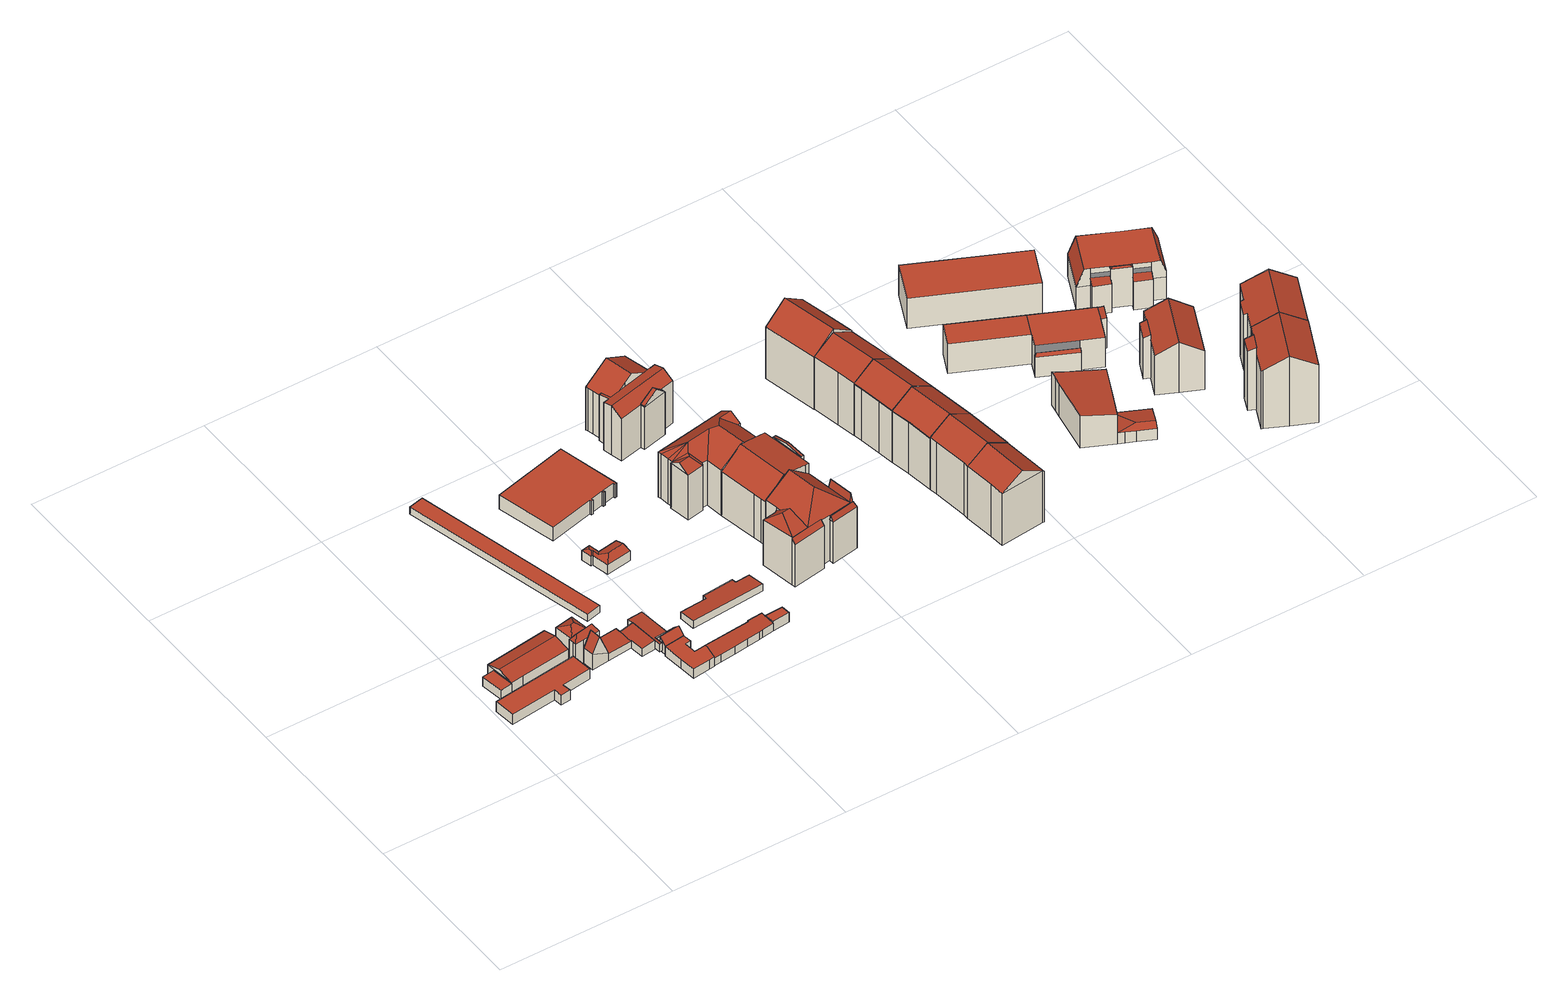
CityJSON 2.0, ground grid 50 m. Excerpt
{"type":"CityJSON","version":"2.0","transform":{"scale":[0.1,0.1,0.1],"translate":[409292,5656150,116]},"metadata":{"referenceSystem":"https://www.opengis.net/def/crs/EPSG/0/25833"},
"CityObjects":{
"building1":{"type":"Building","attributes":{"Gemeindeschluessel":14612000,"Dachorientierung":0,"MittlereTraufHoehe":120.56,"ObjektHoehe":3,"BodenHoehe":117.56,"Geometrietyp2DReferenz":"3000","BezugspunktDach":"2000","AbsoluteHoehe":120.56,"Dachflaeche":22.04,"measuredHeight":3,"function":"31001_9998","storeysAboveGround":1},"geometry":[{"type":"MultiSurface","lod":"2","boundaries":[[[0,1,2,3]],[[3,2,4,5]],[[2,1,6,4]],[[1,0,7,6]],[[0,3,5,7]],[[5,4,6,7]]],"semantics":{"surfaces":[{"type":"RoofSurface"},{"type":"WallSurface"},{"type":"GroundSurface"}],"values":[0,1,1,1,1,2]}}]},
"building2":{"type":"Building","attributes":{"Dachtyp_tdc":"tdcPolyFlatRoof","Gemeindeschluessel":14612000,"Dachneigung":0,"QualitaetDacherkennung":81,"Geometrietyp2DReferenz":"3000","measuredHeight":3.17,"function":"31001_9998","roofType":"1000"},"geometry":[{"type":"Solid","lod":"2","boundaries":[[[[8,9,10,11]],[[9,12,13,10]],[[12,14,15,13]],[[14,16,17,15]],[[16,18,19,17]],[[18,20,21,19]],[[20,22,23,21]],[[22,24,25,23]],[[24,8,11,25]],[[24,22,20,18,16,14,12,9,8]],[[11,10,13,15,17,19,21,23,25]]]],"semantics":{"surfaces":[{"type":"WallSurface"},{"type":"RoofSurface"},{"type":"GroundSurface"}],"values":[[0,0,0,0,0,0,0,0,0,1,2]]}}]},
"building3":{"type":"Building","attributes":{"Dachtyp_tdc":"tdcGableRoof","Gemeindeschluessel":14612000,"Dachneigung":13.73,"QualitaetDacherkennung":80,"Geometrietyp2DReferenz":"3000","measuredHeight":4.28,"function":"31001_9998","roofType":"3100"},"geometry":[{"type":"Solid","lod":"2","boundaries":[[[[26,27,28,29]],[[27,30,31,28]],[[30,32,33,31]],[[32,34,35,33]],[[34,26,29,35]],[[36,37,38,39]],[[38,37,32,30,27]],[[32,37,36,34]],[[26,39,38,27]],[[34,36,39,26]],[[29,28,31,33,35]]]],"semantics":{"surfaces":[{"type":"WallSurface"},{"type":"RoofSurface"},{"type":"GroundSurface"}],"values":[[0,0,0,0,0,1,1,0,0,0,2]]}}]},
"building4":{"type":"Building","attributes":{"Gemeindeschluessel":14612000,"Dachneigung":65.28,"Dachorientierung":80.06,"MittlereTraufHoehe":123.92,"QualitaetDacherkennung":38,"ObjektHoehe":8.04,"BodenHoehe":117.22,"Geometrietyp2DReferenz":"3000","AbsoluteHoehe":125.25,"Dachflaeche":34.83,"measuredHeight":8.04,"function":"31001_9998","roofType":"3200","storeysAboveGround":3},"geometry":[{"type":"MultiSurface","lod":"2","boundaries":[[[40,41,42,43]],[[41,44,45,42]],[[44,46,47,45]],[[46,40,43,47]],[[44,41,48]],[[40,46,49]],[[41,40,49,48]],[[46,44,48,49]],[[43,42,45,47]]],"semantics":{"surfaces":[{"type":"WallSurface"},{"type":"RoofSurface"},{"type":"GroundSurface"}],"values":[0,0,0,0,1,1,1,1,2]}}]},
"building5":{"type":"Building","attributes":{"Dachtyp_tdc":"tdcGableRoof","Gemeindeschluessel":14612000,"Dachneigung":68.19,"QualitaetDacherkennung":13,"Geometrietyp2DReferenz":"3000","measuredHeight":9.44,"function":"31001_9998","roofType":"3100"},"geometry":[{"type":"Solid","lod":"2","boundaries":[[[[50,51,52,53]],[[51,54,55,52]],[[54,56,57,55]],[[56,50,53,57]],[[54,51,58]],[[50,56,59]],[[51,50,59,58]],[[56,54,58,59]],[[53,52,55,57]]]],"semantics":{"surfaces":[{"type":"WallSurface"},{"type":"RoofSurface"},{"type":"GroundSurface"}],"values":[[0,0,0,0,0,0,1,1,2]]}}]},
"building6":{"type":"Building","attributes":{"Gemeindeschluessel":14612000,"Geometrietyp2DReferenz":"3000","function":"31001_9998","roofType":"9999"},"children":["building6-1","building6-2","building6-3"]},
"building6-1":{"type":"BuildingPart","attributes":{"Dachtyp_tdc":"tdcPolyFlatRoof","Dachneigung":7.35,"QualitaetDacherkennung":72,"Geometrietyp2DReferenz":"3000","measuredHeight":2.88,"roofType":"2100"},"parents":["building6"],"geometry":[{"type":"MultiSurface","lod":"2","boundaries":[[[60,61,62,63]],[[61,64,65,62]],[[66,67,68,69]],[[67,70,71,68]],[[70,60,63,71]],[[70,67,66,72,64,61,60]],[[63,62,69,68,71]]],"semantics":{"surfaces":[{"type":"WallSurface"},{"type":"RoofSurface"},{"type":"GroundSurface"}],"values":[0,0,0,0,0,1,2]}}]},
"building6-2":{"type":"BuildingPart","attributes":{"Dachtyp_tdc":"tdcFreeFormRoof","Dachneigung":56.09,"QualitaetDacherkennung":10,"Geometrietyp2DReferenz":"3000","measuredHeight":9.53,"roofType":"5000"},"parents":["building6"],"geometry":[{"type":"MultiSurface","lod":"2","boundaries":[[[73,74,57,75,76]],[[74,77,78,57]],[[77,79,80,78]],[[79,81,82,80]],[[81,83,84,82]],[[83,85,86,87,84]],[[81,79,77,88]],[[77,74,73,89,88]],[[73,85,89]],[[85,83,81,88,89]],[[75,57,78,80,82,84,87]]],"semantics":{"surfaces":[{"type":"WallSurface"},{"type":"RoofSurface"},{"type":"GroundSurface"}],"values":[0,0,0,0,0,0,1,1,1,1,2]}}]},
"building6-3":{"type":"BuildingPart","attributes":{"Dachtyp_tdc":"tdcPolyFlatRoof","Dachneigung":5.74,"QualitaetDacherkennung":85,"Geometrietyp2DReferenz":"3000","measuredHeight":2.87,"roofType":"2100"},"parents":["building6"],"geometry":[{"type":"MultiSurface","lod":"2","boundaries":[[[86,90,91,87]],[[90,92,93,91]],[[92,94,95,93]],[[94,96,66,69,95]],[[65,97,52,62]],[[97,98,53,52]],[[98,76,75,53]],[[76,98,97,65,72,96,94,92,90,86]],[[87,91,93,95,69,62,52,53,75]]],"semantics":{"surfaces":[{"type":"WallSurface"},{"type":"RoofSurface"},{"type":"GroundSurface"}],"values":[0,0,0,0,0,0,0,1,2]}}]},
"building7":{"type":"Building","attributes":{"Dachtyp_tdc":"tdcPolyFlatRoof","Gemeindeschluessel":14612000,"Dachneigung":0,"QualitaetDacherkennung":93,"Geometrietyp2DReferenz":"3000","measuredHeight":2.34,"function":"31001_2000","roofType":"1000"},"geometry":[{"type":"Solid","lod":"2","boundaries":[[[[99,100,101,102]],[[100,103,104,101]],[[103,105,106,104]],[[105,99,102,106]],[[105,103,100,99]],[[102,101,104,106]]]],"semantics":{"surfaces":[{"type":"WallSurface"},{"type":"RoofSurface"},{"type":"GroundSurface"}],"values":[[0,0,0,0,1,2]]}}]},
"building8":{"type":"Building","attributes":{"Gemeindeschluessel":14612000,"Dachorientierung":0,"MittlereTraufHoehe":119.45,"ObjektHoehe":3,"BodenHoehe":116.45,"Geometrietyp2DReferenz":"3000","BezugspunktDach":"2000","AbsoluteHoehe":119.45,"Dachflaeche":62.21,"measuredHeight":3,"function":"31001_9998","storeysAboveGround":1},"geometry":[{"type":"MultiSurface","lod":"2","boundaries":[[[107,108,109,110,111,112,113,114,115,116]],[[116,115,117,118]],[[115,114,119,117]],[[114,113,120,119]],[[113,112,121,120]],[[112,111,122,121]],[[111,110,123,122]],[[110,109,124,123]],[[109,108,125,124]],[[108,107,126,125]],[[107,116,118,126]],[[118,117,119,120,121,122,123,124,125,126]]],"semantics":{"surfaces":[{"type":"RoofSurface"},{"type":"WallSurface"},{"type":"GroundSurface"}],"values":[0,1,1,1,1,1,1,1,1,1,1,2]}}]},
"building9":{"type":"Building","attributes":{"Dachtyp_tdc":"tdcPolyFlatRoof","Gemeindeschluessel":14612000,"Dachneigung":5,"QualitaetDacherkennung":80,"Geometrietyp2DReferenz":"3000","measuredHeight":2.47,"function":"31001_9998","roofType":"2100"},"geometry":[{"type":"Solid","lod":"2","boundaries":[[[[127,128,129,130]],[[128,131,132,129]],[[131,133,134,132]],[[133,135,136,134]],[[135,137,138,136]],[[137,139,140,138]],[[139,141,142,140]],[[141,127,130,142]],[[141,139,137,135,133,131,128,127]],[[130,129,132,134,136,138,140,142]]]],"semantics":{"surfaces":[{"type":"WallSurface"},{"type":"RoofSurface"},{"type":"GroundSurface"}],"values":[[0,0,0,0,0,0,0,0,1,2]]}}]},
"building10":{"type":"Building","attributes":{"Gemeindeschluessel":14612000,"Dachneigung":45.82,"Dachorientierung":82.88,"MittlereTraufHoehe":120.07,"QualitaetDacherkennung":34,"ObjektHoehe":4.42,"BodenHoehe":116.88,"Geometrietyp2DReferenz":"3000","AbsoluteHoehe":121.29,"Dachflaeche":30.81,"measuredHeight":4.42,"function":"31001_9998","roofType":"3100","storeysAboveGround":1},"geometry":[{"type":"MultiSurface","lod":"2","boundaries":[[[143,144,145,146]],[[144,147,148,145]],[[147,149,150,148]],[[149,131,151,150]],[[131,152,153,151]],[[152,154,155,153]],[[154,156,157,155]],[[156,143,146,157]],[[154,152,131,149,147]],[[147,144,143,156,154]],[[146,145,148,150,151,153,155,157]]],"semantics":{"surfaces":[{"type":"WallSurface"},{"type":"RoofSurface"},{"type":"GroundSurface"}],"values":[0,0,0,0,0,0,0,0,1,1,2]}}]},
"building11":{"type":"Building","attributes":{"Dachtyp_tdc":"tdcFreeFormRoof","Gemeindeschluessel":14612000,"Dachneigung":17.73,"QualitaetDacherkennung":66,"Geometrietyp2DReferenz":"3000","measuredHeight":3.89,"function":"31001_9998","roofType":"5000"},"geometry":[{"type":"Solid","lod":"2","boundaries":[[[[158,159,160,161]],[[159,162,163,160]],[[162,164,165,163]],[[164,166,167,165]],[[166,168,169,167]],[[168,170,171,169]],[[170,172,173,171]],[[172,158,161,173]],[[174,172,170]],[[175,176,174,170,168]],[[177,178,179,175,168,166]],[[177,166,164]],[[178,177,164,162]],[[179,178,162,159]],[[176,175,179,159,158]],[[174,176,158,172]],[[161,160,163,165,167,169,171,173]]]],"semantics":{"surfaces":[{"type":"WallSurface"},{"type":"RoofSurface"},{"type":"GroundSurface"}],"values":[[0,0,0,0,0,0,0,0,0,1,1,1,1,1,1,1,2]]}}]},
"building12":{"type":"Building","attributes":{"Gemeindeschluessel":14612000,"Dachneigung":82.17,"Dachorientierung":0,"MittlereTraufHoehe":119.1,"QualitaetDacherkennung":66,"ObjektHoehe":3,"BodenHoehe":116.48,"Geometrietyp2DReferenz":"3000","AbsoluteHoehe":119.48,"Dachflaeche":79.95,"measuredHeight":3,"function":"31001_9998","roofType":"2100","storeysAboveGround":1},"children":["building12-1"],"geometry":[{"type":"MultiSurface","lod":"2","boundaries":[[[180,181,182,183]],[[181,184,185,182]],[[184,186,187,185]],[[186,188,189,187]],[[188,190,191,189]],[[192,193,194,195]],[[193,196,197,194]],[[196,198,199,197]],[[198,200,201,199]],[[200,202,203,201]],[[202,180,183,203]],[[202,200,198,196,193,192,190,188,186,184,181,180]],[[183,182,185,187,189,191,195,194,197,199,201,203]],[[192,195,191,190]]],"semantics":{"surfaces":[{"type":"WallSurface"},{"type":"RoofSurface"},{"type":"GroundSurface"},{"type":"ClosureSurface","isClosure":"1","QuelleClosure":"LoD2WallSurface"}],"values":[0,0,0,0,0,0,0,0,0,0,0,1,2,3]}}]},
"building12-1":{"type":"BuildingPart","attributes":{"Dachneigung":90,"Dachorientierung":0,"MittlereTraufHoehe":119.48,"QualitaetDacherkennung":100,"BodenHoehe":116.48,"ObjektTeilHoehe":3,"Geometrietyp2DReferenz":"3000","AbsoluteHoehe":119.48,"Dachflaeche":13.48,"measuredHeight":3,"roofType":"1000","storeysAboveGround":1},"parents":["building12"],"geometry":[{"type":"MultiSurface","lod":"2","boundaries":[[[204,205,206,191,190]],[[205,207,208,206]],[[207,209,192,195,208]],[[209,207,205,204]],[[191,206,208,195]],[[190,192,209,204]],[[190,191,195,192]]],"semantics":{"surfaces":[{"type":"WallSurface"},{"type":"RoofSurface"},{"type":"GroundSurface"},{"type":"ClosureSurface","isClosure":"1","QuelleClosure":"LoD2WallSurface"}],"values":[0,0,0,1,2,0,3]}}]},
"building13":{"type":"Building","attributes":{"Dachtyp_tdc":"tdcPolyFlatRoof","Gemeindeschluessel":14612000,"Dachneigung":2.85,"QualitaetDacherkennung":75,"Geometrietyp2DReferenz":"3000","measuredHeight":2.35,"function":"31001_2000","roofType":"2100"},"geometry":[{"type":"Solid","lod":"2","boundaries":[[[[210,211,212,213]],[[211,214,215,212]],[[214,216,217,215]],[[216,218,219,217]],[[218,220,221,219]],[[220,222,223,221]],[[222,224,225,223]],[[224,210,213,225]],[[224,222,220,218,216,214,211,210]],[[213,212,215,217,219,221,223,225]]]],"semantics":{"surfaces":[{"type":"WallSurface"},{"type":"RoofSurface"},{"type":"GroundSurface"}],"values":[[0,0,0,0,0,0,0,0,1,2]]}}]},
"building14":{"type":"Building","attributes":{"Dachtyp_tdc":"tdcPolyFlatRoof","Gemeindeschluessel":14612000,"Dachneigung":0,"QualitaetDacherkennung":55,"Geometrietyp2DReferenz":"3000","measuredHeight":4.5,"function":"31001_2000","roofType":"1000"},"geometry":[{"type":"Solid","lod":"2","boundaries":[[[[226,227,228,229]],[[227,230,231,228]],[[230,232,233,231]],[[232,234,235,233]],[[234,236,237,235]],[[236,238,239,237]],[[238,240,241,239]],[[240,242,243,241]],[[242,244,245,243]],[[244,246,247,245]],[[246,248,249,247]],[[248,250,251,249]],[[250,252,253,251]],[[252,254,255,253]],[[254,226,229,255]],[[254,252,250,248,246,244,242,240,238,236,234,232,230,227,226]],[[229,228,231,233,235,237,239,241,243,245,247,249,251,253,255]]]],"semantics":{"surfaces":[{"type":"WallSurface"},{"type":"RoofSurface"},{"type":"GroundSurface"}],"values":[[0,0,0,0,0,0,0,0,0,0,0,0,0,0,0,1,2]]}}]},
"building15":{"type":"Building","attributes":{"Gemeindeschluessel":14612000,"Geometrietyp2DReferenz":"3000","function":"31001_9998","roofType":"9999"},"children":["building15-1","building15-2","building15-3","building15-4","building15-5"]},
"building15-1":{"type":"BuildingPart","attributes":{"Dachtyp_tdc":"tdcPolyFlatRoof","Dachneigung":50.9,"QualitaetDacherkennung":40,"Geometrietyp2DReferenz":"3000","measuredHeight":15.1,"roofType":"2100"},"parents":["building15"],"geometry":[{"type":"MultiSurface","lod":"2","boundaries":[[[256,257,258,259]],[[260,261,262,263,264]],[[261,256,259,262]],[[261,260,265,257,256]],[[259,258,266,263,262]]],"semantics":{"surfaces":[{"type":"WallSurface"},{"type":"RoofSurface"},{"type":"GroundSurface"}],"values":[0,0,0,1,2]}}]},
"building15-2":{"type":"BuildingPart","attributes":{"Dachtyp_tdc":"tdcFreeFormRoof","Dachneigung":81.53,"QualitaetDacherkennung":53,"Geometrietyp2DReferenz":"3000","measuredHeight":17.06,"roofType":"5000"},"parents":["building15"],"geometry":[{"type":"MultiSurface","lod":"2","boundaries":[[[267,268,269,270]],[[268,271,272,273,269]],[[274,267,270,275]],[[276,277,271]],[[278,276,271,268,267]],[[278,267,274]],[[276,278,274,277]],[[270,269,273,279,275]]],"semantics":{"surfaces":[{"type":"WallSurface"},{"type":"RoofSurface"},{"type":"GroundSurface"}],"values":[0,0,0,1,1,1,1,2]}}]},
"building15-3":{"type":"BuildingPart","attributes":{"Dachtyp_tdc":"tdcHipAndGableRoof","Dachneigung":20.73,"QualitaetDacherkennung":34,"Geometrietyp2DReferenz":"3000","measuredHeight":17.6,"roofType":"5000"},"parents":["building15"],"geometry":[{"type":"MultiSurface","lod":"2","boundaries":[[[280,281,282,258,257]],[[281,283,284,282]],[[283,285,286,284]],[[281,280,287]],[[280,288,289,287]],[[289,290,285,283,281,287]],[[291,266,258,282,284,286]]],"semantics":{"surfaces":[{"type":"WallSurface"},{"type":"RoofSurface"},{"type":"GroundSurface"}],"values":[0,0,0,1,1,1,2]}}]},
"building15-4":{"type":"BuildingPart","attributes":{"Dachtyp_tdc":"tdcHipAndGableRoof","Dachneigung":32.68,"QualitaetDacherkennung":51,"Geometrietyp2DReferenz":"3000","measuredHeight":19.86,"roofType":"5000"},"parents":["building15"],"geometry":[{"type":"MultiSurface","lod":"2","boundaries":[[[292,293,294,295]],[[293,296,297,294]],[[296,298,274,275,297]],[[299,264,263,300,301]],[[302,303,304,286,285]],[[303,292,295,304]],[[305,264,299,306,307]],[[306,298,296,293,292,307]],[[292,303,302,290,308,305,307]],[[295,294,297,275,279,300,263,266,291,286,304]]],"semantics":{"surfaces":[{"type":"WallSurface"},{"type":"RoofSurface"},{"type":"GroundSurface"}],"values":[0,0,0,0,0,0,1,1,1,2]}}]},
"building15-5":{"type":"BuildingPart","attributes":{"Dachtyp_tdc":"tdcFreeFormRoof","Dachneigung":69.51,"QualitaetDacherkennung":16,"Geometrietyp2DReferenz":"3000","measuredHeight":15.01,"roofType":"5000"},"parents":["building15"],"geometry":[{"type":"MultiSurface","lod":"2","boundaries":[[[272,309,310,273]],[[309,311,312,310]],[[311,301,300,312]],[[313,301,311]],[[314,313,311,309]],[[314,309,272]],[[313,314,272,315,301]],[[273,310,312,300,279]]],"semantics":{"surfaces":[{"type":"WallSurface"},{"type":"RoofSurface"},{"type":"GroundSurface"}],"values":[0,0,0,0,1,1,1,2]}}]},
"building16":{"type":"Building","attributes":{"Dachtyp_tdc":"tdcFreeFormRoof","Gemeindeschluessel":14612000,"Dachneigung":33.82,"QualitaetDacherkennung":29,"Geometrietyp2DReferenz":"3000","measuredHeight":19.28,"function":"31001_9998","roofType":"5000"},"geometry":[{"type":"Solid","lod":"2","boundaries":[[[[316,317,318,319]],[[317,320,321,318]],[[320,322,323,321]],[[322,324,325,323]],[[324,326,327,325]],[[326,328,329,327]],[[328,330,331,329]],[[330,332,333,331]],[[332,334,335,333]],[[334,336,337,335]],[[336,338,339,337]],[[338,340,341,339]],[[340,342,343,341]],[[342,316,319,343]],[[344,345,342,340]],[[346,347,344,340,338]],[[348,349,346,338,336]],[[350,351,348,336,334]],[[350,334,332]],[[352,351,350,332,330]],[[353,352,330,328]],[[353,328,326]],[[349,348,351,352,353,326,324]],[[346,317,347]],[[349,317,346]],[[349,320,317]],[[349,322,320]],[[322,349,324]],[[345,344,347,317,316]],[[345,316,342]],[[319,318,321,323,325,327,329,331,333,335,337,339,341,343]]]],"semantics":{"surfaces":[{"type":"WallSurface"},{"type":"RoofSurface"},{"type":"GroundSurface"}],"values":[[0,0,0,0,0,0,0,0,0,0,0,0,0,0,1,1,1,1,0,1,1,0,1,1,1,1,1,1,1,0,2]]}}]},
"building17":{"type":"Building","attributes":{"Gemeindeschluessel":14612000,"Geometrietyp2DReferenz":"3000","function":"31001_9998","roofType":"9999"},"children":["building17-1","building17-2"]},
"building17-1":{"type":"BuildingPart","attributes":{"Dachtyp_tdc":"tdcGableRoof","Dachneigung":10.08,"QualitaetDacherkennung":52,"Geometrietyp2DReferenz":"3000","measuredHeight":19.19,"roofType":"3100"},"parents":["building17"],"geometry":[{"type":"MultiSurface","lod":"2","boundaries":[[[354,355,335,356]],[[355,357,333,335]],[[357,358,359,333]],[[360,361,362,363,364,365,366]],[[362,355,354,367,368,363]],[[369,366,365,370]],[[370,365,364,371]],[[371,364,363,368]],[[357,361,360,358]],[[355,362,361,357]],[[372,297,294,304,373,356,335,333,359]],[[369,370,297,372]],[[370,371,294,297]],[[371,368,304,294]],[[368,367,373,304]],[[367,354,356,373]]],"semantics":{"surfaces":[{"type":"WallSurface"},{"type":"RoofSurface"},{"type":"GroundSurface"}],"values":[0,0,0,1,1,0,0,0,0,0,2,0,0,0,0,0]}}]},
"building17-2":{"type":"BuildingPart","attributes":{"Dachtyp_tdc":"tdcGableRoof","Dachneigung":10.09,"QualitaetDacherkennung":66,"Geometrietyp2DReferenz":"3000","measuredHeight":19.02,"roofType":"3100"},"parents":["building17"],"geometry":[{"type":"MultiSurface","lod":"2","boundaries":[[[374,375,376,359,358,360]],[[375,377,378,376]],[[377,379,366,369,372,378]],[[377,375,380]],[[374,379,381]],[[375,374,381,380]],[[379,377,380,381]],[[359,376,378,372]]],"semantics":{"surfaces":[{"type":"WallSurface"},{"type":"RoofSurface"},{"type":"GroundSurface"}],"values":[0,0,0,0,0,1,1,2]}}]},
"building18":{"type":"Building","attributes":{"Gemeindeschluessel":14612000,"Geometrietyp2DReferenz":"3000","function":"31001_9998","roofType":"9999"},"children":["building18-1","building18-2","building18-3"]},
"building18-1":{"type":"BuildingPart","attributes":{"Dachtyp_tdc":"tdcGableRoof","Dachneigung":34.88,"QualitaetDacherkennung":27,"Geometrietyp2DReferenz":"3000","measuredHeight":15.95,"roofType":"3100"},"parents":["building18"],"geometry":[{"type":"MultiSurface","lod":"2","boundaries":[[[382,383,384,385]],[[383,386,387,384]],[[386,388,389,387]],[[388,390,391,389]],[[390,392,393,391]],[[392,394,395,396,393]],[[397,398,399,400]],[[397,401,402,398]],[[401,403,404,402]],[[403,405,406,404]],[[405,407,408,406]],[[403,401,397,409,410,411,394,392,390,388,386]],[[386,383,382,407,405,403]],[[385,384,387,389,391,393,396,412,398,402,404,406,408]]],"semantics":{"surfaces":[{"type":"WallSurface"},{"type":"RoofSurface"},{"type":"GroundSurface"}],"values":[0,0,0,0,0,0,0,0,0,0,0,1,1,2]}}]},
"building18-2":{"type":"BuildingPart","attributes":{"Dachtyp_tdc":"tdcGableRoof","Dachneigung":30.78,"QualitaetDacherkennung":85,"Geometrietyp2DReferenz":"3000","measuredHeight":18.22,"roofType":"3100"},"parents":["building18"],"geometry":[{"type":"MultiSurface","lod":"2","boundaries":[[[395,413,414,396]],[[413,415,416,414]],[[415,417,418,416]],[[417,419,420,418]],[[419,399,398,420]],[[400,421,422,423,409]],[[415,413,395,424,410,423,422,417]],[[419,421,400,399]],[[417,422,421,419]],[[398,412,396,414,416,418,420]]],"semantics":{"surfaces":[{"type":"WallSurface"},{"type":"RoofSurface"},{"type":"GroundSurface"}],"values":[0,0,0,0,0,1,1,0,0,2]}}]},
"building18-3":{"type":"BuildingPart","attributes":{"Dachtyp_tdc":"tdcGableRoof","Dachneigung":29.63,"QualitaetDacherkennung":16,"Geometrietyp2DReferenz":"3000","measuredHeight":16.49,"roofType":"3100"},"parents":["building18"],"geometry":[{"type":"MultiSurface","lod":"2","boundaries":[[[407,425,426,408]],[[425,427,428,426]],[[427,382,385,428]],[[407,429,430,425]],[[431,430,429,432]],[[382,432,429,407]],[[427,431,432,382]],[[425,430,431,427]],[[426,428,385,408]]],"semantics":{"surfaces":[{"type":"WallSurface"},{"type":"RoofSurface"},{"type":"GroundSurface"}],"values":[0,0,0,1,1,0,0,0,2]}}]},
"building19":{"type":"Building","attributes":{"Dachtyp_tdc":"tdcFreeFormRoof","Gemeindeschluessel":14612000,"Dachneigung":31.57,"QualitaetDacherkennung":88,"Geometrietyp2DReferenz":"3000","measuredHeight":20.44,"function":"31001_9998","roofType":"5000"},"geometry":[{"type":"Solid","lod":"2","boundaries":[[[[433,434,435,436]],[[434,437,438,435]],[[437,439,440,438]],[[439,441,442,440]],[[441,443,444,442]],[[443,433,436,444]],[[443,441,439,445,446]],[[433,446,445,437,434]],[[433,443,446]],[[439,437,445]],[[436,435,438,440,442,444]]]],"semantics":{"surfaces":[{"type":"WallSurface"},{"type":"RoofSurface"},{"type":"GroundSurface"}],"values":[[0,0,0,0,0,0,1,1,0,0,2]]}}]},
"building20":{"type":"Building","attributes":{"Dachtyp_tdc":"tdcFreeFormRoof","Gemeindeschluessel":14612000,"Dachneigung":31.83,"QualitaetDacherkennung":88,"Geometrietyp2DReferenz":"3000","measuredHeight":20.48,"function":"31001_9998","roofType":"5000"},"geometry":[{"type":"Solid","lod":"2","boundaries":[[[[447,448,438,440]],[[448,449,450,438]],[[449,451,452,450]],[[451,453,454,452]],[[453,455,456,454]],[[455,447,440,456]],[[448,457,458,453,451,449]],[[457,447,455,458]],[[448,447,457]],[[455,453,458]],[[440,438,450,452,454,456]]]],"semantics":{"surfaces":[{"type":"WallSurface"},{"type":"RoofSurface"},{"type":"GroundSurface"}],"values":[[0,0,0,0,0,0,1,1,0,0,2]]}}]},
"building21":{"type":"Building","attributes":{"Dachtyp_tdc":"tdcGableRoof","Gemeindeschluessel":14612000,"Dachneigung":31.65,"QualitaetDacherkennung":83,"Geometrietyp2DReferenz":"3000","measuredHeight":20.49,"function":"31001_9998","roofType":"3100"},"geometry":[{"type":"Solid","lod":"2","boundaries":[[[[459,455,456,460]],[[455,461,454,456]],[[461,462,463,454]],[[462,464,465,463]],[[464,459,460,465]],[[466,467,468,469,470]],[[455,459,470,469]],[[461,468,467,462]],[[455,469,468,461]],[[462,467,466,464]],[[464,466,470,459]],[[460,456,454,463,465]]]],"semantics":{"surfaces":[{"type":"WallSurface"},{"type":"RoofSurface"},{"type":"GroundSurface"}],"values":[[0,0,0,0,0,1,1,0,0,0,0,2]]}}]},
"building22":{"type":"Building","attributes":{"Dachtyp_tdc":"tdcGableRoof","Gemeindeschluessel":14612000,"Dachneigung":31.81,"QualitaetDacherkennung":83,"Geometrietyp2DReferenz":"3000","measuredHeight":20.64,"function":"31001_9998","roofType":"3100"},"geometry":[{"type":"Solid","lod":"2","boundaries":[[[[471,472,473,474]],[[472,475,476,473]],[[475,477,478,476]],[[477,479,480,478]],[[479,481,482,480]],[[481,471,474,482]],[[483,484,485,486,487,488]],[[471,484,483,472]],[[481,485,484,471]],[[475,488,487,477]],[[472,483,488,475]],[[477,487,486,479]],[[479,486,485,481]],[[474,473,476,478,480,482]]]],"semantics":{"surfaces":[{"type":"WallSurface"},{"type":"RoofSurface"},{"type":"GroundSurface"}],"values":[[0,0,0,0,0,0,1,1,0,0,0,0,0,2]]}}]},
"building23":{"type":"Building","attributes":{"Dachtyp_tdc":"tdcFreeFormRoof","Gemeindeschluessel":14612000,"Dachneigung":31.67,"QualitaetDacherkennung":84,"Geometrietyp2DReferenz":"3000","measuredHeight":20.64,"function":"31001_9998","roofType":"5000"},"geometry":[{"type":"Solid","lod":"2","boundaries":[[[[489,490,482,474]],[[490,491,492,482]],[[491,493,494,492]],[[493,495,496,494]],[[495,489,474,496]],[[497,489,495,498]],[[490,497,498,493,491]],[[495,493,498]],[[490,489,497]],[[474,482,492,494,496]]]],"semantics":{"surfaces":[{"type":"WallSurface"},{"type":"RoofSurface"},{"type":"GroundSurface"}],"values":[[0,0,0,0,0,1,1,0,0,2]]}}]},
"building24":{"type":"Building","attributes":{"Dachtyp_tdc":"tdcGableRoof","Gemeindeschluessel":14612000,"Dachneigung":36.89,"QualitaetDacherkennung":82,"Geometrietyp2DReferenz":"3000","measuredHeight":21.67,"function":"31001_9998","roofType":"3100"},"geometry":[{"type":"Solid","lod":"2","boundaries":[[[[499,500,501,502]],[[500,503,504,501]],[[503,505,506,504]],[[505,507,508,506]],[[507,509,510,508]],[[509,511,512,510]],[[511,499,502,512]],[[507,505,503,500]],[[500,499,511,509,507]],[[502,501,504,506,508,510,512]]]],"semantics":{"surfaces":[{"type":"WallSurface"},{"type":"RoofSurface"},{"type":"GroundSurface"}],"values":[[0,0,0,0,0,0,0,1,1,2]]}}]},
"building25":{"type":"Building","attributes":{"Dachtyp_tdc":"tdcPolyFlatRoof","Gemeindeschluessel":14612000,"Dachneigung":4.23,"QualitaetDacherkennung":57,"Geometrietyp2DReferenz":"3000","measuredHeight":10.55,"function":"31001_9998","roofType":"2100"},"geometry":[{"type":"Solid","lod":"2","boundaries":[[[[513,514,515,516]],[[514,517,518,515]],[[517,519,520,518]],[[519,521,522,520]],[[521,523,524,522]],[[523,525,526,524]],[[525,527,528,526]],[[527,529,530,528]],[[529,513,516,530]],[[529,527,525,523,521,519,517,514,513]],[[516,515,518,520,522,524,526,528,530]]]],"semantics":{"surfaces":[{"type":"WallSurface"},{"type":"RoofSurface"},{"type":"GroundSurface"}],"values":[[0,0,0,0,0,0,0,0,0,1,2]]}}]},
"building26":{"type":"Building","attributes":{"Dachtyp_tdc":"tdcHipAndGableRoof","Gemeindeschluessel":14612000,"Dachneigung":11.17,"QualitaetDacherkennung":44,"Geometrietyp2DReferenz":"3000","measuredHeight":4.19,"function":"31001_9998","roofType":"5000"},"geometry":[{"type":"Solid","lod":"2","boundaries":[[[[531,532,533,534]],[[532,535,536,533]],[[535,537,538,536]],[[537,539,515,538]],[[539,540,516,515]],[[540,541,542,516]],[[541,543,544,542]],[[543,531,534,544]],[[540,539,545]],[[539,537,535,532,531,545]],[[531,543,541,540,545]],[[534,533,536,538,515,516,542,544]]]],"semantics":{"surfaces":[{"type":"WallSurface"},{"type":"RoofSurface"},{"type":"GroundSurface"}],"values":[[0,0,0,0,0,0,0,0,1,1,1,2]]}}]},
"building27":{"type":"Building","attributes":{"Gemeindeschluessel":14612000,"Geometrietyp2DReferenz":"3000","function":"31001_9998","roofType":"9999"},"children":["building27-1","building27-2","building27-3","building27-4"]},
"building27-1":{"type":"BuildingPart","attributes":{"Dachtyp_tdc":"tdcFreeFormRoof","Dachneigung":63.2,"QualitaetDacherkennung":33,"Geometrietyp2DReferenz":"3000","measuredHeight":7.56,"roofType":"5000"},"parents":["building27"],"geometry":[{"type":"MultiSurface","lod":"2","boundaries":[[[546,547,548,549]],[[547,550,551,548]],[[550,552,553,551]],[[554,552,550]],[[555,554,550,547]],[[555,547,546]],[[554,555,546,552]],[[549,548,551,553]]],"semantics":{"surfaces":[{"type":"WallSurface"},{"type":"RoofSurface"},{"type":"GroundSurface"}],"values":[0,0,0,1,1,0,1,2]}}]},
"building27-2":{"type":"BuildingPart","attributes":{"Dachtyp_tdc":"tdcPolyFlatRoof","Dachneigung":0,"QualitaetDacherkennung":77,"Geometrietyp2DReferenz":"3000","measuredHeight":9.62,"roofType":"1000"},"parents":["building27"],"geometry":[{"type":"MultiSurface","lod":"2","boundaries":[[[556,557,546,549,558]],[[559,560,561,553,552]],[[562,563,564,565,566]],[[567,556,558,568,569]],[[567,563,562,560,559,557,556]],[[558,549,553,561,566,565,568]]],"semantics":{"surfaces":[{"type":"WallSurface"},{"type":"RoofSurface"},{"type":"GroundSurface"}],"values":[0,0,0,0,1,2]}}]},
"building27-3":{"type":"BuildingPart","attributes":{"Dachtyp_tdc":"tdcPolyFlatRoof","Dachneigung":7.53,"QualitaetDacherkennung":51,"Geometrietyp2DReferenz":"3000","measuredHeight":9.77,"roofType":"2100"},"parents":["building27"],"geometry":[{"type":"MultiSurface","lod":"2","boundaries":[[[564,570,571,565]],[[570,572,573,571]],[[572,569,568,573]],[[569,572,570,564]],[[565,571,573,568]]],"semantics":{"surfaces":[{"type":"WallSurface"},{"type":"RoofSurface"},{"type":"GroundSurface"}],"values":[0,0,0,1,2]}}]},
"building27-4":{"type":"BuildingPart","attributes":{"Dachtyp_tdc":"tdcPolyFlatRoof","Dachneigung":0,"QualitaetDacherkennung":61,"Geometrietyp2DReferenz":"3000","measuredHeight":9.63,"roofType":"1000"},"parents":["building27"],"geometry":[{"type":"MultiSurface","lod":"2","boundaries":[[[574,575,561,560]],[[574,576,577,575]],[[576,562,566,577]],[[562,576,574,560]],[[561,575,577,566]]],"semantics":{"surfaces":[{"type":"WallSurface"},{"type":"RoofSurface"},{"type":"GroundSurface"}],"values":[0,0,0,1,2]}}]},
"building28":{"type":"Building","attributes":{"Dachtyp_tdc":"tdcPolyFlatRoof","Gemeindeschluessel":14612000,"Dachneigung":0,"QualitaetDacherkennung":71,"Geometrietyp2DReferenz":"3000","measuredHeight":9.67,"function":"31001_9998","roofType":"1000"},"geometry":[{"type":"Solid","lod":"2","boundaries":[[[[578,579,580,581]],[[579,582,583,580]],[[582,584,585,583]],[[584,578,581,585]],[[584,582,579,578]],[[581,580,583,585]]]],"semantics":{"surfaces":[{"type":"WallSurface"},{"type":"RoofSurface"},{"type":"GroundSurface"}],"values":[[0,0,0,0,1,2]]}}]},
"building29":{"type":"Building","attributes":{"Gemeindeschluessel":14612000,"Geometrietyp2DReferenz":"3000","function":"31001_9998","roofType":"9999"},"children":["building29-1","building29-2"]},
"building29-1":{"type":"BuildingPart","attributes":{"Dachtyp_tdc":"tdcPolyFlatRoof","Dachneigung":26.14,"QualitaetDacherkennung":48,"Geometrietyp2DReferenz":"3000","measuredHeight":14.01,"roofType":"2100"},"parents":["building29"],"geometry":[{"type":"MultiSurface","lod":"2","boundaries":[[[586,587,588,589,590]],[[591,592,593]],[[591,594,595,592]],[[594,586,590,595]],[[594,591,587,586]],[[590,589,592,595]]],"semantics":{"surfaces":[{"type":"WallSurface"},{"type":"RoofSurface"},{"type":"GroundSurface"}],"values":[0,0,0,0,1,2]}}]},
"building29-2":{"type":"BuildingPart","attributes":{"Dachtyp_tdc":"tdcGableRoof","Dachneigung":31.78,"QualitaetDacherkennung":72,"Geometrietyp2DReferenz":"3000","measuredHeight":16.15,"roofType":"3100"},"parents":["building29"],"geometry":[{"type":"MultiSurface","lod":"2","boundaries":[[[596,597,598,599]],[[597,600,601,598]],[[600,602,603,601]],[[602,604,605,603]],[[604,606,607,605]],[[606,608,592,607]],[[608,593,592]],[[588,609,610,589]],[[609,611,612,610]],[[611,613,614,612]],[[613,615,616,614]],[[615,596,599,616]],[[611,609,588,593,608,606,604]],[[604,602,600,597,596,615,613,611]],[[599,598,601,603,605,607,592,589,610,612,614,616]]],"semantics":{"surfaces":[{"type":"WallSurface"},{"type":"RoofSurface"},{"type":"GroundSurface"}],"values":[0,0,0,0,0,0,0,0,0,0,0,0,1,1,2]}}]},
"building30":{"type":"Building","attributes":{"Gemeindeschluessel":14612000,"Geometrietyp2DReferenz":"3000","function":"31001_9998","roofType":"9999"},"children":["building30-1","building30-2"]},
"building30-1":{"type":"BuildingPart","attributes":{"Dachtyp_tdc":"tdcPolyFlatRoof","Dachneigung":22.66,"QualitaetDacherkennung":38,"Geometrietyp2DReferenz":"3000","measuredHeight":20.03,"roofType":"2100"},"parents":["building30"],"geometry":[{"type":"MultiSurface","lod":"2","boundaries":[[[617,618,619,620,621]],[[618,622,623,619]],[[622,624,625,626,623]],[[622,618,617,627,624]],[[626,628,620,619,623]]],"semantics":{"surfaces":[{"type":"WallSurface"},{"type":"RoofSurface"},{"type":"GroundSurface"}],"values":[0,0,0,1,2]}}]},
"building30-2":{"type":"BuildingPart","attributes":{"Dachtyp_tdc":"tdcGableRoof","Dachneigung":28.84,"QualitaetDacherkennung":83,"Geometrietyp2DReferenz":"3000","measuredHeight":22.47,"roofType":"3100"},"parents":["building30"],"geometry":[{"type":"MultiSurface","lod":"2","boundaries":[[[625,629,626]],[[629,630,631,626]],[[630,632,633,631]],[[632,634,635,633]],[[634,636,637,635]],[[636,638,639,637]],[[638,640,641,639]],[[640,642,643,641]],[[642,621,620,643]],[[638,636,634,632]],[[632,630,629,625,644,621,642,640,638]],[[620,628,626,631,633,635,637,639,641,643]]],"semantics":{"surfaces":[{"type":"WallSurface"},{"type":"RoofSurface"},{"type":"GroundSurface"}],"values":[0,0,0,0,0,0,0,0,0,1,1,2]}}]},
"building31":{"type":"Building","attributes":{"Gemeindeschluessel":14612000,"Geometrietyp2DReferenz":"3000","function":"31001_9998","roofType":"9999"},"children":["building31-1","building31-2","building31-3","building31-4"]},
"building31-1":{"type":"BuildingPart","attributes":{"Dachtyp_tdc":"tdcFreeFormRoof","Dachneigung":32.32,"QualitaetDacherkennung":30,"Geometrietyp2DReferenz":"3000","measuredHeight":12.76,"roofType":"5000"},"parents":["building31"],"geometry":[{"type":"MultiSurface","lod":"2","boundaries":[[[645,646,647,648,649,650]],[[651,652,653,654]],[[651,654,646]],[[652,651,646,645]],[[652,645,653]],[[649,648,655,656]]],"semantics":{"surfaces":[{"type":"WallSurface"},{"type":"RoofSurface"},{"type":"GroundSurface"}],"values":[0,1,1,1,1,2]}}]},
"building31-2":{"type":"BuildingPart","attributes":{"Dachtyp_tdc":"tdcPolyFlatRoof","Dachneigung":8.97,"QualitaetDacherkennung":42,"Geometrietyp2DReferenz":"3000","measuredHeight":9.48,"roofType":"2100"},"parents":["building31"],"geometry":[{"type":"MultiSurface","lod":"2","boundaries":[[[647,657,658,648]],[[657,659,660,658]],[[659,661,662,663,660]],[[661,659,657,647,664]],[[655,648,658,660,663]]],"semantics":{"surfaces":[{"type":"WallSurface"},{"type":"RoofSurface"},{"type":"GroundSurface"}],"values":[0,0,0,1,2]}}]},
"building31-3":{"type":"BuildingPart","attributes":{"Dachtyp_tdc":"tdcPolyFlatRoof","Dachneigung":9.48,"QualitaetDacherkennung":46,"Geometrietyp2DReferenz":"3000","measuredHeight":9.5,"roofType":"2100"},"parents":["building31"],"geometry":[{"type":"MultiSurface","lod":"2","boundaries":[[[665,666,667,668,669]],[[666,670,671,667]],[[670,650,649,671]],[[672,650,670,666,665]],[[668,667,671,649,656]]],"semantics":{"surfaces":[{"type":"WallSurface"},{"type":"RoofSurface"},{"type":"GroundSurface"}],"values":[0,0,0,1,2]}}]},
"building31-4":{"type":"BuildingPart","attributes":{"Dachtyp_tdc":"tdcCutGableRoof","Dachneigung":0,"QualitaetDacherkennung":58,"Geometrietyp2DReferenz":"3000","measuredHeight":12.54,"roofType":"9999"},"parents":["building31"],"geometry":[{"type":"MultiSurface","lod":"2","boundaries":[[[673,669,668,674]],[[662,675,676,663]],[[675,677,678,676]],[[677,679,680,678]],[[679,673,674,680]],[[681,682,683,684]],[[675,685,686,677]],[[687,683,682,688,686,685,689]],[[661,689,662]],[[662,689,685,675]],[[673,684,683,687,665,669]],[[679,681,684,673]],[[677,686,688,682,681,679]],[[674,668,656,655,663,676,678,680]]],"semantics":{"surfaces":[{"type":"WallSurface"},{"type":"RoofSurface"},{"type":"GroundSurface"}],"values":[0,0,0,0,0,1,1,1,0,0,0,0,0,2]}}]},
"building32":{"type":"Building","attributes":{"Dachtyp_tdc":"tdcGableRoof","Gemeindeschluessel":14612000,"Dachneigung":27.91,"QualitaetDacherkennung":85,"Geometrietyp2DReferenz":"3000","measuredHeight":21.86,"function":"31001_9998","roofType":"3100"},"geometry":[{"type":"Solid","lod":"2","boundaries":[[[[690,691,692,693]],[[691,694,695,692]],[[694,696,697,695]],[[696,698,699,697]],[[698,700,701,699]],[[700,702,703,701]],[[702,704,705,703]],[[704,706,707,705]],[[706,708,709,707]],[[708,690,693,709]],[[704,702,700,698]],[[698,696,694,691,690,708,706,704]],[[693,692,695,697,699,701,703,705,707,709]]]],"semantics":{"surfaces":[{"type":"WallSurface"},{"type":"RoofSurface"},{"type":"GroundSurface"}],"values":[[0,0,0,0,0,0,0,0,0,0,1,1,2]]}}]}
},
"vertices":[
[25,347,46],[34,283,46],[68,287,46],[59,352,46],[68,287,16],[59,352,16],[34,283,16],[25,347,16],
[175,196,41],[147,192,41],[147,192,9],[175,196,9],[144,217,41],[144,217,9],[12,201,41],[12,201,9],[5,261,41],[5,261,9],[249,291,41],[249,291,9],[250,282,41],[250,282,9],[256,231,41],[256,231,9],[171,220,41],[171,220,9],
[236,396,50],[247,310,50],[247,310,18],[236,396,18],[104,292,50],[104,292,18],[68,287,50],[68,287,18],[56,372,50],[56,372,18],[56,372,51],[62,333,61],[241,356,61],[236,396,51],
[310,317,79],[257,307,79],[257,307,12],[310,317,12],[248,365,79],[248,365,12],[301,374,79],[301,374,12],[274,340,93],[284,342,93],
[325,291,35],[328,258,35],[328,258,10],[325,291,10],[279,253,59],[279,253,10],[275,285,59],[275,285,10],[300,255,104],[297,288,104],
[404,225,34],[399,265,34],[399,265,10],[404,225,10],[399,265,33],[399,265,32],[393,307,33],[435,312,39],[435,312,10],[393,307,10],[443,230,39],[443,230,10],[397,275,33],
[324,291,85],[275,285,85],[324,291,10],[324,291,36],[250,282,85],[250,282,10],[249,291,85],[249,291,10],[247,305,85],[247,305,10],[310,317,84],[310,317,10],[321,319,85],[321,319,39],[321,319,10],[260,296,103],[310,303,105],
[322,311,38],[322,311,10],[391,318,38],[391,318,10],[392,307,37],[392,307,10],[393,307,37],[328,258,32],[325,291,36],
[224,952,39],[266,962,39],[266,962,16],[224,952,16],[404,407,39],[404,407,16],[362,397,39],[362,397,16],
[454,202,34],[461,143,34],[466,97,34],[516,103,34],[531,105,34],[538,152,34],[503,148,34],[499,183,34],[516,185,34],[513,209,34],[516,185,4],[513,209,4],[499,183,4],[503,148,4],[538,152,4],[531,105,4],[516,103,4],[466,97,4],[461,143,4],[454,202,4],
[432,329,38],[477,335,35],[477,335,14],[432,329,14],[487,243,35],[487,243,14],[450,238,38],[450,238,14],[453,213,38],[453,213,14],[445,212,38],[445,212,14],[443,230,38],[443,230,14],[435,312,38],[435,312,14],
[454,202,35],[453,213,46],[453,213,9],[454,202,9],[452,220,53],[452,220,9],[450,238,35],[450,238,9],[487,243,9],[508,246,35],[508,246,9],[511,227,53],[511,227,9],[513,209,35],[513,209,9],
[498,511,44],[487,559,44],[487,559,13],[498,511,13],[482,558,44],[482,558,13],[475,588,44],[475,588,13],[500,593,44],[500,593,13],[506,562,44],[506,562,13],[562,571,44],[562,571,13],[570,522,44],[570,522,13],[566,546,52],[498,551,47],[517,538,52],[490,578,48],[491,572,48],[494,570,47],
[531,105,29],[538,152,35],[538,152,5],[531,105,5],[669,164,34],[669,164,5],[669,167,35],[669,167,5],[713,171,34],[713,171,5],[714,158,33],[714,158,5],[718,129,29],[683,124,29],[683,124,5],[718,129,5],[674,123,29],[674,123,5],[636,118,29],[636,118,5],[597,113,29],[597,113,5],[553,108,29],[553,108,5],
[714,158,35],[764,160,35],[764,160,5],[767,135,35],[767,135,5],[718,129,35],
[559,238,36],[555,284,33],[555,284,12],[559,238,12],[633,290,33],[633,290,12],[632,302,33],[632,302,12],[722,310,33],[722,310,12],[723,298,33],[723,298,12],[764,301,33],[764,301,12],[772,254,36],[772,254,12],
[590,709,57],[585,708,57],[585,708,12],[590,709,12],[583,713,57],[583,713,12],[456,683,57],[456,683,12],[414,851,57],[414,851,12],[628,904,57],[628,904,12],[669,733,57],[669,733,12],[670,728,57],[670,728,12],[665,726,57],[665,726,12],[663,732,57],[663,732,12],[629,724,57],[629,724,12],[630,718,57],[630,718,12],[625,717,57],[625,717,12],[624,723,57],[624,723,12],[589,715,57],[589,715,12],
[845,223,148],[843,234,162],[843,234,11],[845,223,11],[938,250,162],[940,239,148],[940,239,11],[938,250,11],[938,250,159],[894,243,162],[894,243,11],
[1030,345,150],[1034,319,150],[1034,319,11],[1030,345,11],[1043,269,150],[1043,269,144],[1043,269,11],[1021,343,150],[1021,343,11],[1038,272,181],[1034,267,150],[1026,339,182],[1034,267,11],
[843,234,164],[826,332,156],[826,332,11],[865,339,156],[865,339,11],[875,349,149],[875,349,11],[858,299,187],[894,243,164],[883,303,187],[877,335,160],[883,303,11],
[945,397,210],[999,406,165],[999,406,11],[945,397,11],[1009,408,156],[1009,408,11],[1021,343,156],[966,255,158],[966,255,11],[966,255,144],[875,349,160],[869,384,160],[869,384,11],[894,243,160],[1034,267,156],[960,312,210],[883,303,160],
[1046,256,144],[1046,256,11],[968,242,144],[968,242,11],[967,249,161],[1038,261,161],[1034,267,144],
[757,624,156],[762,625,156],[762,625,11],[757,624,11],[760,639,156],[760,639,11],[756,664,156],[756,664,11],[754,673,156],[754,673,11],[962,709,156],[962,709,11],[973,647,156],[973,647,11],[967,646,156],[967,646,11],[983,557,156],[983,557,11],[842,534,156],[842,534,11],[834,583,156],[834,583,11],[819,582,156],[819,582,11],[815,573,156],[815,573,11],[767,564,156],[767,564,11],[794,600,176],[762,594,176],[798,611,178],[796,602,176],[878,641,191],[813,632,190],[913,545,204],[899,627,203],[930,672,177],[967,678,177],
[861,425,153],[842,534,153],[861,425,11],[983,557,153],[988,528,153],[988,528,11],[988,528,189],[983,557,189],[904,544,203],[930,395,203],[999,406,191],[1009,408,189],[1005,433,189],[866,400,153],[869,384,153],[1005,433,153],[1009,408,153],[999,406,153],[1005,433,11],[866,400,11],
[988,528,194],[996,529,194],[996,529,11],[1013,434,192],[1013,434,11],[1005,433,192],[1003,486,202],[996,484,202],
[819,844,146],[754,829,146],[754,829,9],[819,844,9],[746,860,168],[746,860,9],[740,886,163],[740,886,9],[757,890,163],[757,890,9],[750,920,158],[750,920,9],[757,922,158],[757,922,147],[757,922,9],[902,925,164],[902,925,9],[902,925,147],[902,925,151],[917,929,164],[917,929,9],[924,903,168],[924,903,9],[931,872,146],[931,872,9],[890,862,146],[890,862,9],[881,920,163],[791,898,163],[764,892,163],[764,892,9],
[751,947,147],[751,947,9],[747,963,147],[747,963,9],[745,970,147],[745,970,9],[882,1005,147],[882,1005,9],[882,1005,151],[816,988,191],[836,909,191],[764,892,147],
[893,850,146],[893,850,9],[822,832,146],[822,832,9],[861,855,174],[864,843,174],[822,832,149],[819,844,149],
[1340,70,176],[1336,111,177],[1336,111,9],[1340,70,9],[1325,196,177],[1325,196,9],[1454,215,173],[1454,215,9],[1470,82,173],[1470,82,9],[1466,82,176],[1466,82,9],[1389,205,214],[1404,76,214],
[1454,215,174],[1325,196,176],[1325,210,177],[1325,210,9],[1312,309,177],[1312,309,9],[1309,331,177],[1309,331,9],[1438,352,173],[1438,352,9],[1390,205,214],[1372,341,214],
[1417,484,173],[1417,484,9],[1309,331,173],[1298,408,173],[1298,408,9],[1288,462,173],[1288,462,9],[1288,462,176],[1298,408,177],[1309,331,176],[1373,341,214],[1352,473,214],
[1394,617,174],[1417,484,174],[1417,484,8],[1394,617,8],[1288,462,174],[1288,462,8],[1281,507,174],[1281,507,8],[1271,568,174],[1271,568,8],[1266,593,174],[1266,593,8],[1353,473,214],[1330,605,214],[1266,593,177],[1271,568,177],[1281,507,177],[1288,462,177],
[1394,617,175],[1266,593,176],[1256,646,177],[1256,646,8],[1240,725,177],[1240,725,8],[1366,751,175],[1366,751,8],[1331,605,214],[1304,738,214],
[1366,751,178],[1305,738,224],[1305,738,7],[1366,751,7],[1240,725,175],[1240,725,7],[1206,881,174],[1206,881,7],[1270,896,224],[1270,896,7],[1331,910,177],[1331,910,7],[1348,835,177],[1348,835,7],
[1803,284,105],[1770,214,105],[1770,214,9],[1803,284,9],[1689,252,112],[1689,252,9],[1711,373,114],[1711,373,9],[1714,393,114],[1714,393,9],[1718,417,115],[1718,417,9],[1759,398,111],[1759,398,9],[1772,392,110],[1772,392,9],[1839,361,105],[1839,361,9],
[1868,193,51],[1859,173,44],[1859,173,9],[1868,193,9],[1814,194,44],[1814,194,9],[1788,206,44],[1788,206,9],[1770,214,44],[1803,284,40],[1821,276,40],[1821,276,9],[1891,243,40],[1891,243,9],[1824,214,51],
[1847,484,71],[1843,475,71],[1843,475,6],[1847,484,6],[1742,522,71],[1742,522,6],[1746,531,71],[1746,531,6],[1748,524,81],[1845,480,81],
[1902,459,102],[1847,484,102],[1902,459,6],[1746,531,102],[1762,567,102],[1762,567,6],[1791,630,102],[1947,559,102],[1947,559,101],[1947,559,6],[1791,630,6],[1929,519,102],[1929,519,6],[1929,519,101],
[1961,552,103],[1961,552,6],[1943,513,103],[1943,513,6],
[1577,652,102],[1577,652,6],[1606,715,102],[1606,715,6],
[1937,814,100],[1887,705,100],[1887,705,3],[1937,814,3],[1588,842,100],[1588,842,3],[1638,951,100],[1638,951,3],
[1978,424,136],[1993,417,145],[1993,417,132],[1993,417,5],[1978,424,5],[1970,366,145],[1970,366,5],[1970,366,132],[1954,373,136],[1954,373,5],
[2116,395,129],[2105,371,129],[2105,371,5],[2116,395,5],[2090,338,129],[2090,338,5],[2055,261,129],[2055,261,5],[1999,286,166],[1999,286,5],[1945,312,131],[1945,312,5],[1970,366,131],[2012,457,132],[2012,457,5],[2066,432,166],[2066,432,5],[2121,407,129],[2121,407,5],[2119,402,129],[2119,402,5],
[2117,131,205],[2098,140,196],[2098,140,5],[2117,131,5],[2117,131,191],[2117,182,196],[2117,182,5],[2138,173,206],[2138,173,191],[2138,173,5],[2118,131,205],[2118,131,5],
[2138,173,192],[2157,213,191],[2157,213,5],[2219,184,230],[2219,184,5],[2283,155,191],[2283,155,5],[2215,10,191],[2215,10,5],[2151,39,230],[2151,39,5],[2093,66,194],[2093,66,5],[2088,68,191],[2088,68,5],[2118,131,191],
[2081,606,128],[2032,628,128],[2032,628,97],[2032,628,3],[2081,606,3],[2081,606,97],[2039,630,131],[2078,612,131],[2085,615,128],[2036,637,128],[2036,637,3],[2085,615,3],
[2026,614,94],[2026,614,3],[1982,633,94],[1982,633,3],[1993,657,98],[1993,657,74],[1993,657,3],[2036,637,98],
[2128,595,98],[2117,572,94],[2117,572,3],[2128,595,3],[2128,595,74],[2074,591,94],[2074,591,3],[2085,615,98],
[2160,580,74],[2160,580,3],[1961,671,74],[1961,671,3],[2011,780,74],[2011,780,3],[2210,689,74],[2210,689,3],[2210,689,95],[2197,695,129],[2148,586,129],[2160,580,95],[1980,663,129],[2029,772,129],[2128,595,129],[2128,726,129],[1993,657,129],
[2172,266,182],[2193,312,181],[2193,312,4],[2172,266,4],[2201,308,186],[2201,308,4],[2225,359,186],[2225,359,4],[2288,330,223],[2288,330,4],[2350,301,186],[2350,301,4],[2283,155,186],[2283,155,4],[2220,184,223],[2220,184,4],[2157,213,186],[2157,213,4],[2179,262,186],[2179,262,4]
]}
